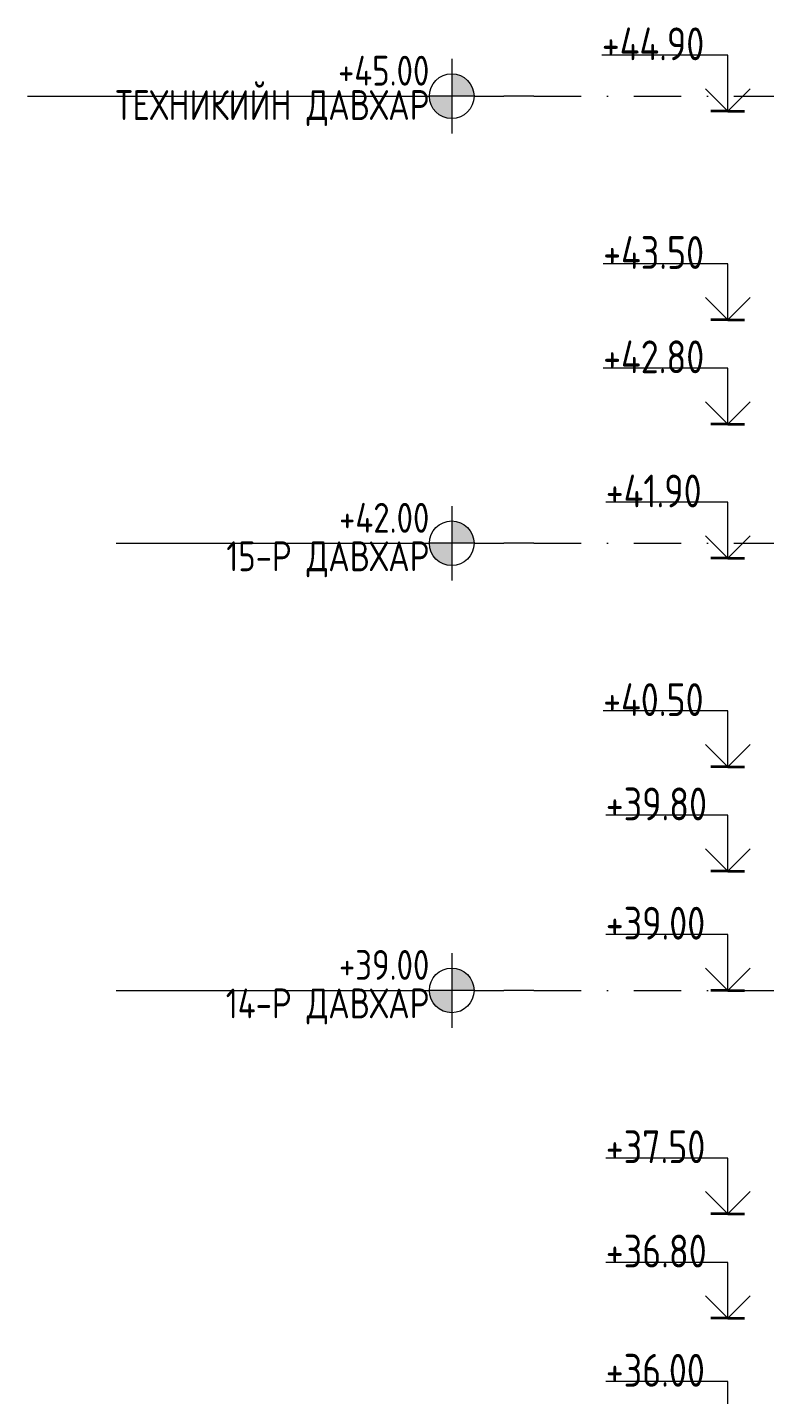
# Model space of a CAD drawing. Header units: millimetres. Extents: x 18162 to 7085488, y 72188 to 247925.
# Drawn here: x 3655485 to 3660427, y 131406 to 140580 of the extents above; entities that cross this region are included whole.
import ezdxf

# ---------------------------------------------------------------- set-up
doc = ezdxf.new("R2010")
doc.units = ezdxf.units.MM
doc.header["$MEASUREMENT"] = 0
doc.linetypes.add('Dot & Dashed', pattern=[670.277762, 317.5, -176.388889, 0, -176.388874])
doc.styles.add('GENERATED_STYLE_3', font='', dxfattribs={"width": 0.8})
doc.styles.get('GENERATED_STYLE_3').set_extended_font_data('ISOCPEUR MON')

msp = doc.modelspace()

# ---------------------------------------------------------------- hatches: boundary and pattern name
at = {"linetype": 'Continuous', "lineweight": 5}
for points in [[(3658329.3, 140118), (3658479.3, 140118, 0.414214), (3658329.3, 140268)], [(3658329.3, 140118), (3658179.3, 140118, 0.414214), (3658329.3, 139968)], [(3658329.3, 137118), (3658479.3, 137118, 0.414214), (3658329.3, 137268)], [(3658329.3, 137118), (3658179.3, 137118, 0.414214), (3658329.3, 136968)], [(3658329.3, 134118), (3658479.3, 134118, 0.414214), (3658329.3, 134268)], [(3658329.3, 134118), (3658179.3, 134118, 0.414214), (3658329.3, 133968)]]:
    msp.add_hatch(color=7, dxfattribs=at).paths.add_polyline_path(points)

# ---------------------------------------------------------------- linework, layer by layer
at = {"color": 8, "linetype": 'Continuous', "lineweight": 13}
for p, q in [((3658329.3, 140368), (3658329.3, 139868)), ((3655484.5, 140118), (3658179.3, 140118)), ((3658479.3, 140118), (3658179.3, 140118)), ((3658479.3, 140118), (3658679.3, 140118)), ((3658779.3, 140118), (3658679.3, 140118)), ((3658879.3, 140118), (3658779.3, 140118)), ((3658329.3, 137368), (3658329.3, 136868)), ((3656079.3, 137118), (3658179.3, 137118)), ((3658479.3, 137118), (3658179.3, 137118)), ((3658479.3, 137118), (3658679.3, 137118)), ((3658779.3, 137118), (3658679.3, 137118)), ((3658879.3, 137118), (3658779.3, 137118)), ((3658329.3, 134368), (3658329.3, 133868)), ((3656079.3, 134118), (3658179.3, 134118)), ((3658479.3, 134118), (3658179.3, 134118)), ((3658479.3, 134118), (3658679.3, 134118)), ((3658779.3, 134118), (3658679.3, 134118)), ((3658879.3, 134118), (3658779.3, 134118))]:
    msp.add_line(p, q, dxfattribs=at)
at = {"color": 13, "linetype": 'Continuous', "lineweight": 13}
for p, q in [((3660179.6, 140393), (3659335.8, 140393)), ((3660179.6, 140018), (3660179.6, 140393)), ((3660179.6, 140018), (3660029.6, 140168)), ((3660329.6, 140168), (3660179.6, 140018)), ((3660179.6, 138993), (3659344.6, 138993)), ((3660179.6, 138618), (3660179.6, 138993)), ((3660179.6, 138618), (3660029.6, 138768)), ((3660329.6, 138768), (3660179.6, 138618)), ((3660179.6, 138293), (3659344.6, 138293)), ((3660179.6, 137918), (3660179.6, 138293)), ((3660179.6, 137918), (3660029.6, 138068)), ((3660329.6, 138068), (3660179.6, 137918)), ((3660179.6, 137393), (3659362.2, 137393)), ((3660179.6, 137018), (3660179.6, 137393)), ((3660179.6, 137018), (3660029.6, 137168)), ((3660329.6, 137168), (3660179.6, 137018)), ((3660179.6, 135993), (3659344.6, 135993)), ((3660179.6, 135618), (3660179.6, 135993)), ((3660179.6, 135618), (3660029.6, 135768)), ((3660329.6, 135768), (3660179.6, 135618)), ((3660179.6, 135293), (3659362.2, 135293)), ((3660179.6, 134918), (3660179.6, 135293)), ((3660179.6, 134918), (3660029.6, 135068)), ((3660329.6, 135068), (3660179.6, 134918)), ((3660179.6, 134493), (3659362.2, 134493)), ((3660179.6, 134118), (3660179.6, 134493)), ((3660179.6, 134118), (3660029.6, 134268)), ((3660329.6, 134268), (3660179.6, 134118)), ((3660179.6, 132993), (3659362.2, 132993)), ((3660179.6, 132618), (3660179.6, 132993)), ((3660179.6, 132618), (3660029.6, 132768)), ((3660329.6, 132768), (3660179.6, 132618)), ((3660179.6, 132293), (3659362.2, 132293)), ((3660179.6, 131918), (3660179.6, 132293)), ((3660179.6, 131918), (3660029.6, 132068)), ((3660329.6, 132068), (3660179.6, 131918)), ((3660179.6, 131493), (3659362.2, 131493)), ((3660179.6, 131118), (3660179.6, 131493))]:
    msp.add_line(p, q, dxfattribs=at)
at = {"color": 8, "linetype": 'Dot & Dashed', "lineweight": 13}
for p, q in [((3658879.3, 140118), (3689916.5, 140118)), ((3658879.3, 137118), (3689916.5, 137118)), ((3658879.3, 134118), (3689916.5, 134118))]:
    msp.add_line(p, q, dxfattribs=at)
at = {"color": 12, "linetype": 'Continuous', "lineweight": 35}
for p, q in [((3660179.6, 140018), (3660067.1, 140018)), ((3660179.6, 140018), (3660292.1, 140018)), ((3660179.6, 138618), (3660067.1, 138618)), ((3660179.6, 138618), (3660292.1, 138618)), ((3660179.6, 137918), (3660067.1, 137918)), ((3660179.6, 137918), (3660292.1, 137918)), ((3660179.6, 137018), (3660067.1, 137018)), ((3660179.6, 137018), (3660292.1, 137018)), ((3660179.6, 135618), (3660067.1, 135618)), ((3660179.6, 135618), (3660292.1, 135618)), ((3660179.6, 134918), (3660067.1, 134918)), ((3660179.6, 134918), (3660292.1, 134918)), ((3660179.6, 134118), (3660067.1, 134118)), ((3660179.6, 134118), (3660292.1, 134118)), ((3660179.6, 132618), (3660067.1, 132618)), ((3660179.6, 132618), (3660292.1, 132618)), ((3660179.6, 131918), (3660067.1, 131918)), ((3660179.6, 131918), (3660292.1, 131918))]:
    msp.add_line(p, q, dxfattribs=at)
at = {"color": 8, "linetype": 'Continuous', "lineweight": 13}
for centre in [(3658329.3, 140118), (3658329.3, 137118), (3658329.3, 134118)]:
    msp.add_circle(centre, 150, dxfattribs=at)

# ---------------------------------------------------------------- texts
at = {"color": 13, "lineweight": 13, "char_height": 220, "attachment_point": 7, "style": 'GENERATED_STYLE_3'}
for s, insert in [('\\A1;{\\pql;\\fISOCPEUR MON|b0|i0|c0|p0;\\W0.800000;+44.90}', (3659335.8, 140359.1)), ('\\A1;{\\pql;\\fISOCPEUR MON|b0|i0|c0|p0;\\W0.800000;+43.50}', (3659344.6, 138959.1)), ('\\A1;{\\pql;\\fISOCPEUR MON|b0|i0|c0|p0;\\W0.800000;+42.80}', (3659344.6, 138259.1)), ('\\A1;{\\pql;\\fISOCPEUR MON|b0|i0|c0|p0;\\W0.800000;+41.90}', (3659362.2, 137359.1)), ('\\A1;{\\pql;\\fISOCPEUR MON|b0|i0|c0|p0;\\W0.800000;+40.50}', (3659344.6, 135959.1)), ('\\A1;{\\pql;\\fISOCPEUR MON|b0|i0|c0|p0;\\W0.800000;+39.80}', (3659362.2, 135259.1)), ('\\A1;{\\pql;\\fISOCPEUR MON|b0|i0|c0|p0;\\W0.800000;+39.00}', (3659362.2, 134459.1)), ('\\A1;{\\pql;\\fISOCPEUR MON|b0|i0|c0|p0;\\W0.800000;+37.50}', (3659362.2, 132959.1)), ('\\A1;{\\pql;\\fISOCPEUR MON|b0|i0|c0|p0;\\W0.800000;+36.80}', (3659362.2, 132259.1)), ('\\A1;{\\pql;\\fISOCPEUR MON|b0|i0|c0|p0;\\W0.800000;+36.00}', (3659362.2, 131459.1))]:
    msp.add_mtext(s, dxfattribs=dict(at, insert=insert))
at = {"color": 8, "lineweight": 13, "char_height": 200, "attachment_point": 3, "style": 'GENERATED_STYLE_3'}
for s, insert, line_spacing_factor in [('\\A1;{\\pqr;\\pt0;\\fISOCPEUR MON|b0|i0|c0|p0;\\W0.800000;+45.00\\P\\pqr;\\pt0;\\fISOCPEUR MON|b0|i0|c0|p0;\\W0.800000;\\fISOCPEUR MON|b0|i0|c0|p0;\\W0.800000;\\fISOCPEUR MON|b0|i0|c0|p0;\\W0.800000;ТЕХНИКИЙН ДАВХАР}', (3658179.3, 140389), 0.691132), ('\\A1;{\\pqr;\\pt0;\\fISOCPEUR MON|b0|i0|c0|p0;\\W0.800000;+42.00\\P\\pqr;\\pt0;\\fISOCPEUR MON|b0|i0|c0|p0;\\W0.800000;\\fISOCPEUR MON|b0|i0|c0|p0;\\W0.800000;\\fISOCPEUR MON|b0|i0|c0|p0;\\W0.800000;15-Р ДАВХАР}', (3658179.3, 137389), 0.774053), ('\\A1;{\\pqr;\\pt0;\\fISOCPEUR MON|b0|i0|c0|p0;\\W0.800000;+39.00\\P\\pqr;\\pt0;\\fISOCPEUR MON|b0|i0|c0|p0;\\W0.800000;\\fISOCPEUR MON|b0|i0|c0|p0;\\W0.800000;\\fISOCPEUR MON|b0|i0|c0|p0;\\W0.800000;14-Р ДАВХАР}', (3658179.3, 134389), 0.774053)]:
    msp.add_mtext(s, dxfattribs=dict(at, insert=insert, line_spacing_factor=line_spacing_factor))

doc.saveas('drawing.dxf')
